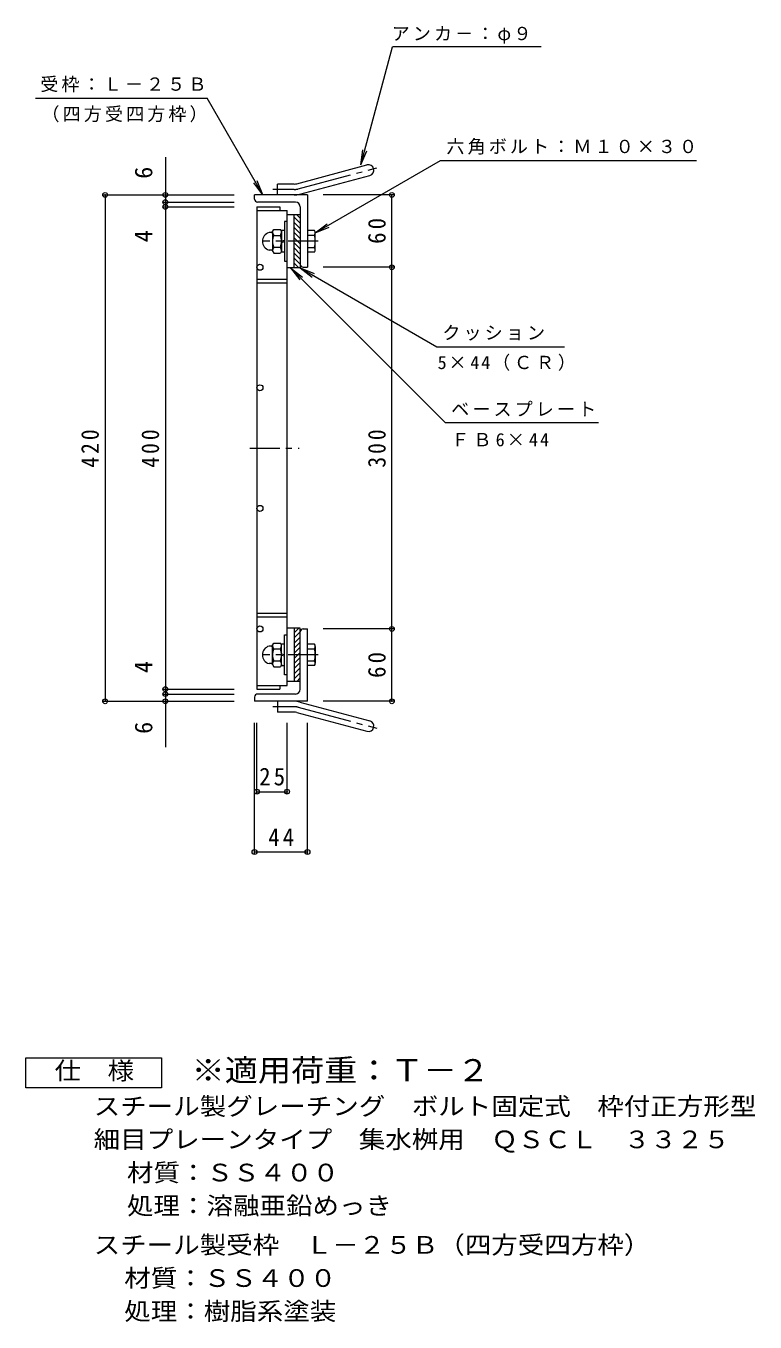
# Model space of a CAD drawing. Units: millimetres at full size, sheet at 1:5. Extents: x -773 to 893, y -688 to 595.
# Drawn here: x 288 to 893, y -560 to 515 of the extents above; entities that cross this region are included whole.
import ezdxf
from ezdxf.enums import TextEntityAlignment as Align

# ---------------------------------------------------------------- set-up
doc = ezdxf.new("R2010")
doc.units = ezdxf.units.MM
doc.header["$LTSCALE"] = 5
doc.header["$PDMODE"] = 32
doc.header["$PDSIZE"] = 4
doc.linetypes.add('CHAIN1', pattern=[8, 5, -1, 1, -1])
doc.linetypes.add('CHAIN2', pattern=[12, 9, -1, 1, -1])
for name, color, linetype, lineweight in [('E-1', 2, 'Continuous', 9), ('E-2', 3, 'Continuous', 9), ('E-4', 7, 'Continuous', 9), ('E-5', 7, 'Continuous', 9), ('F-5_F-5ﾚｲﾔ', 2, 'Continuous', 9)]:
    doc.layers.add(name, color=color, linetype=linetype, lineweight=lineweight)
doc.styles.add('ＭＳ ゴシック', font='')
doc.styles.get('ＭＳ ゴシック').set_extended_font_data('MS Gothic')

msp = doc.modelspace()

# ---------------------------------------------------------------- linework, layer by layer
at = {"layer": 'E-1'}
for p, q in [((512.603, 384), (570.794, 399.593)), ((514.933, 375.307), (573.123, 390.899)), ((496.459, 374.694), (496.459, 383.694)), ((510.274, 383.694), (496.459, 383.694)), ((477.459, 371.194), (477.459, 374.694)), ((521.459, 374.694), (477.459, 374.694)), ((511.459, 368.694), (479.959, 368.694)), ((521.459, 374.694), (521.459, 314.694)), ((515.459, 358.194), (510.459, 358.194)), ((510.459, 314.194), (510.459, 358.194)), ((515.459, 351.114), (510.459, 356.114)), ((515.459, 355.357), (512.621, 358.194)), ((492.106, 343.694), (493.443, 346.009)), ((492.459, 344.304), (492.459, 328.083)), ((493.443, 346.009), (498.975, 346.009)), ((499.959, 344.304), (498.975, 346.009)), ((499.959, 345.194), (499.959, 327.194)), ((502.459, 345.194), (499.959, 345.194)), ((502.459, 352.694), (502.459, 319.694)), ((504.459, 352.694), (502.459, 352.694)), ((515.459, 346.871), (510.459, 351.871)), ((515.459, 342.629), (510.459, 347.629)), ((527.115, 345.079), (521.459, 345.079)), ((491.673, 343.444), (489.538, 343.444)), ((493.443, 341.101), (498.975, 341.101)), ((499.959, 336.377), (502.459, 337.047)), ((499.959, 335.341), (502.459, 336.011)), ((515.459, 338.386), (510.459, 343.386)), ((515.459, 334.144), (510.459, 339.144)), ((515.459, 329.901), (510.459, 334.901)), ((521.459, 341.194), (527.115, 341.194)), ((527.859, 329.251), (527.859, 343.136)), ((491.673, 328.944), (489.538, 328.944)), ((493.443, 331.286), (498.975, 331.286)), ((499.959, 328.083), (498.975, 326.379)), ((502.459, 327.194), (499.959, 327.194)), ((515.459, 325.658), (510.459, 330.658)), ((515.459, 321.416), (510.459, 326.416)), ((521.459, 331.194), (527.115, 331.194)), ((527.115, 327.309), (521.459, 327.309)), ((502.459, 319.694), (504.459, 319.694)), ((515.459, 317.173), (510.459, 322.173)), ((514.195, 314.194), (510.459, 317.93)), ((517.959, 314.694), (521.459, 314.694)), ((514.195, 15.193), (510.459, 11.456)), ((510.459, 15.193), (510.459, -28.807)), ((515.459, 12.214), (510.459, 7.214)), ((517.959, 14.693), (521.459, 14.693)), ((521.459, -45.307), (521.459, 14.693)), ((491.673, 0.443), (489.538, 0.443)), ((492.459, -14.918), (492.459, 1.303)), ((499.959, 1.303), (498.975, 3.008)), ((499.959, -15.807), (499.959, 2.193)), ((502.459, 2.193), (499.959, 2.193)), ((502.459, 9.693), (504.459, 9.693)), ((502.459, -23.307), (502.459, 9.693)), ((515.459, 7.971), (510.459, 2.971)), ((515.459, 3.729), (510.459, -1.272)), ((527.115, 2.078), (521.459, 2.078)), ((527.859, 0.135), (527.859, -13.75)), ((493.443, -1.9), (498.975, -1.9)), ((499.959, -5.955), (502.459, -6.624)), ((499.959, -6.99), (502.459, -7.66)), ((515.459, -0.514), (510.459, -5.514)), ((515.459, -4.757), (510.459, -9.757)), ((515.459, -8.999), (510.459, -13.999)), ((521.459, -1.807), (527.115, -1.807)), ((491.673, -14.057), (489.538, -14.057)), ((492.106, -14.307), (493.443, -16.622)), ((493.443, -11.715), (498.975, -11.715)), ((493.443, -16.622), (498.975, -16.622)), ((499.959, -14.918), (498.975, -16.622)), ((502.459, -15.807), (499.959, -15.807)), ((515.459, -13.242), (510.459, -18.242)), ((515.459, -17.485), (510.459, -22.485)), ((521.459, -11.807), (527.115, -11.807)), ((527.115, -15.692), (521.459, -15.692)), ((504.459, -23.307), (502.459, -23.307)), ((515.459, -21.727), (510.459, -26.727)), ((515.459, -28.807), (510.459, -28.807)), ((515.459, -25.97), (512.621, -28.807)), ((477.459, -41.807), (477.459, -45.307)), ((511.459, -39.307), (479.959, -39.307)), ((521.459, -45.307), (477.459, -45.307)), ((496.459, -45.307), (496.459, -54.307)), ((514.933, -45.92), (573.123, -61.513)), ((510.274, -54.307), (496.459, -54.307)), ((512.603, -54.614), (570.794, -70.206))]:
    msp.add_line(p, q, dxfattribs=at)
at = {"layer": 'E-1', "linetype": 'CHAIN2'}
for p, q in [((513.768, 379.654), (578.934, 397.115)), ((510.274, 379.194), (492.654, 379.194)), ((510.274, -49.807), (492.654, -49.807)), ((513.768, -50.267), (578.934, -67.728))]:
    msp.add_line(p, q, dxfattribs=at)
at = {"layer": 'E-1', "linetype": 'CHAIN1'}
for p, q in [((530.289, 336.194), (484.397, 336.194)), ((530.289, -6.807), (484.397, -6.807))]:
    msp.add_line(p, q, dxfattribs=at)
at = {"layer": 'E-1'}
for points in [[(515.459, 364.694), (515.459, 314.194), (510.459, 314.194)], [(492.106, 328.694), (493.443, 326.379), (498.975, 326.379)], [(515.459, -35.307), (515.459, 15.193), (510.459, 15.193)], [(492.106, 0.693), (493.443, 3.008), (498.975, 3.008)]]:
    msp.add_lwpolyline(points, dxfattribs=at)
for centre, radius, start, end in [((571.959, 395.246), 4.5, 285.00014, 104.99991), ((510.274, 392.694), 9, 270, 285.00002), ((479.959, 371.194), 2.5, 180, 270), ((510.274, 392.694), 18, 270, 285), ((511.459, 364.694), 4, 0, 90), ((498.164, 344.304), 5.705, 180, 214.1543), ((494.253, 344.304), 5.705, 325.8457, 0), ((524.949, 343.136), 2.91, 318.12389, 41.8763), ((491.459, 336.194), 7.5, 104.83513, 255.16487), ((491.673, 343.944), 0.5, 270, 329.99997), ((505.188, 336.194), 12.729, 157.32364, 202.67636), ((487.229, 336.194), 12.729, 337.32364, 22.67636), ((510.668, 336.194), 17.19, 343.09029, 16.90971), ((491.673, 328.444), 0.5, 30.00003, 90), ((498.164, 328.083), 5.705, 145.8457, 180), ((494.253, 328.083), 5.705, 0, 34.1543), ((524.949, 329.251), 2.91, 318.1237, 41.87611), ((517.959, 317.194), 2.5, 180, 270), ((517.959, 12.193), 2.5, 90, 180), ((491.459, -6.807), 7.5, 104.83513, 255.16487), ((491.673, 0.943), 0.5, 270, 329.99997), ((498.164, 1.303), 5.705, 180, 214.1543), ((494.253, 1.303), 5.705, 325.8457, 0), ((524.949, 0.135), 2.91, 318.12389, 41.8763), ((505.188, -6.807), 12.729, 157.32364, 202.67636), ((487.229, -6.807), 12.729, 337.32364, 22.67636), ((510.668, -6.807), 17.19, 343.09029, 16.90971), ((491.673, -14.557), 0.5, 30.00003, 90), ((498.164, -14.918), 5.705, 145.8457, 180), ((494.253, -14.918), 5.705, 0, 34.1543), ((524.949, -13.75), 2.91, 318.1237, 41.87611), ((479.959, -41.807), 2.5, 90, 180), ((511.459, -35.307), 4, 270, 0), ((510.274, -63.307), 18, 75, 90), ((510.274, -63.307), 9, 74.99998, 90), ((571.959, -65.859), 4.5, 255.00009, 74.99986)]:
    msp.add_arc(centre, radius, start, end, dxfattribs=at)
at = {"layer": 'E-1', "linetype": 'CHAIN2'}
for centre, start, end in [((510.274, 392.694), 270, 284.99995), ((510.274, -63.307), 75.00005, 90)]:
    msp.add_arc(centre, 13.5, start, end, dxfattribs=at)
at = {"layer": 'E-2'}
for p, q in [((479.459, 364.694), (498.459, 364.694)), ((479.459, 364.694), (479.459, -35.307)), ((479.459, 361.694), (504.459, 361.694)), ((498.459, 364.694), (498.459, 361.694)), ((504.459, -32.307), (504.459, 361.694)), ((510.459, 358.194), (504.459, 358.194)), ((510.459, 314.194), (510.459, 358.194)), ((510.459, 314.194), (504.459, 314.194)), ((479.459, 304.694), (504.459, 304.694)), ((479.459, 301.694), (504.459, 301.694)), ((479.459, 27.693), (504.459, 27.693)), ((479.459, 24.693), (504.459, 24.693)), ((510.459, 15.193), (504.459, 15.193)), ((510.459, 15.193), (510.459, -28.807)), ((510.459, -28.807), (504.459, -28.807)), ((479.459, -32.307), (504.459, -32.307)), ((479.459, -35.307), (498.459, -35.307)), ((498.459, -32.307), (498.459, -35.307))]:
    msp.add_line(p, q, dxfattribs=at)
at = {"layer": 'E-2', "linetype": 'CHAIN1'}
msp.add_line((473.56, 164.693), (514.523, 164.693), dxfattribs=at)
at = {"layer": 'E-2'}
for centre in [(481.959, 314.694), (481.959, 214.694), (481.959, 114.694), (481.959, 14.694)]:
    msp.add_circle(centre, 2.5, dxfattribs=at)
at = {"layer": 'E-4'}
for p, q in [((403.459, 406.053), (403.459, 368.694)), ((351.659, 374.694), (460.459, 374.694)), ((353.459, 374.694), (353.459, -45.307)), ((401.659, 368.694), (460.459, 368.694)), ((403.459, 368.694), (403.459, 364.694)), ((593.259, 374.694), (534.459, 374.694)), ((591.459, 314.694), (591.459, 374.694)), ((401.659, 364.694), (460.459, 364.694)), ((403.459, 364.694), (403.459, -35.307)), ((593.259, 314.694), (534.459, 314.694)), ((591.459, 14.693), (591.459, 314.694)), ((593.259, 14.693), (534.459, 14.693)), ((591.459, -45.307), (591.459, 14.693)), ((401.659, -35.307), (460.459, -35.307)), ((401.659, -39.307), (460.459, -39.307)), ((403.459, -35.307), (403.459, -39.307)), ((403.459, -39.307), (403.459, -83.471)), ((351.659, -45.307), (460.459, -45.307)), ((593.259, -45.307), (534.459, -45.307)), ((477.459, -172.107), (477.459, -63.307)), ((479.459, -122.107), (479.459, -63.307)), ((504.459, -122.107), (504.459, -63.307)), ((521.459, -172.107), (521.459, -63.307)), ((479.459, -120.307), (504.459, -120.307)), ((477.459, -170.307), (521.459, -170.307))]:
    msp.add_line(p, q, dxfattribs=at)
for p in [(353.459, 374.694), (403.459, 374.694), (591.459, 374.694), (403.459, 368.694), (403.459, 364.694), (591.459, 314.694), (591.459, 14.693), (403.459, -35.307), (403.459, -39.307), (353.459, -45.307), (403.459, -45.307), (591.459, -45.307), (479.459, -120.307), (504.459, -120.307), (477.459, -170.307), (521.459, -170.307)]:
    msp.add_point(p, dxfattribs=at)
at = {"layer": 'E-5'}
for p, q in [((565.794, 399.593), (591.998, 497.387)), ((715.254, 497.387), (591.998, 497.387)), ((295.664, 454.878), (438.164, 454.878)), ((484.459, 374.694), (438.164, 454.878)), ((565.794, 399.593), (567.426, 411.986)), ((565.794, 399.593), (570.578, 411.141)), ((484.459, 374.694), (476.849, 384.611)), ((484.459, 374.694), (479.675, 386.242)), ((527.859, 343.128), (537.776, 350.738)), ((527.859, 343.128), (539.407, 347.912)), ((507.459, 314.194), (635.655, 185.997)), ((507.459, 314.194), (517.376, 306.584)), ((507.459, 314.194), (515.068, 304.277)), ((515.459, 314.194), (525.376, 306.584)), ((515.459, 314.194), (527.007, 309.41)), ((515.459, 314.194), (628.78, 248.767)), ((628.78, 248.767), (734.789, 248.767)), ((635.655, 185.997), (762.818, 185.997))]:
    msp.add_line(p, q, dxfattribs=at)
msp.add_lwpolyline([(527.859, 343.128), (631.706, 403.085), (844.206, 403.085)], dxfattribs=at)
at = {"layer": 'F-5_F-5ﾚｲﾔ'}
msp.add_lwpolyline([(287.759, -365.967), (287.759, -340.966), (400.259, -340.966), (400.259, -365.967)], close=True, dxfattribs=at)

# ---------------------------------------------------------------- texts
at = {"layer": 'E-4', "color": 2, "style": 'ＭＳ ゴシック'}
for s, p in [('6', (397.059, 388.064)), ('4', (397.059, 335.393)), ('4', (397.059, -21.883)), ('6', (397.059, -72.338))]:
    msp.add_text(s, height=14.66, rotation=90, dxfattribs=at).set_placement(p, align=Align.BOTTOM_LEFT)
at = {"layer": 'E-4', "color": 2, "char_height": 14.66, "attachment_point": 7, "rotation": 90, "style": 'ＭＳ ゴシック'}
for s, insert in [('\\T1.27;\\W0.95;60', (586.459, 334.069)), ('\\T1.27;\\W0.9;420', (348.459, 148.443)), ('\\T1.27;\\W0.9;400', (398.459, 148.443)), ('\\T1.27;\\W0.9;300', (586.459, 148.443)), ('\\T1.27;\\W0.95;60', (586.459, -25.932))]:
    msp.add_mtext(s, dxfattribs=dict(at, insert=insert))
at = {"layer": 'E-4', "color": 2, "char_height": 14.66, "attachment_point": 7, "style": 'ＭＳ ゴシック'}
for s, insert in [('\\T1.27;\\W0.95;25', (481.334, -115.307)), ('\\T1.27;\\W0.95;44', (488.834, -165.307))]:
    msp.add_mtext(s, dxfattribs=dict(at, insert=insert))
at = {"layer": 'E-5', "char_height": 11, "attachment_point": 7, "style": 'ＭＳ ゴシック'}
for s, insert in [('\\T1.17;アンカ－：φ９', (591.258, 500.036)), ('\\T1.17;受枠：Ｌ－２５Ｂ', (299.687, 459.878)), ('\\T1.17;（四方受四方枠）', (300.664, 434.878)), ('\\T1.17;六角ボルト：Ｍ１０×３０', (636.706, 408.085)), ('\\T1.17;クッション', (633.338, 253.767)), ('\\T1.21;5×44（ＣＲ）', (629.405, 228.767)), ('\\T1.17;ベースプレート', (640.655, 190.997)), ('\\T1.23;ＦＢ6×44', (640.655, 165.997))]:
    msp.add_mtext(s, dxfattribs=dict(at, insert=insert))
at = {"layer": 'F-5_F-5ﾚｲﾔ', "style": 'ＭＳ ゴシック', "width": 1.1}
for s, p in [('仕\u3000様', (311.509, -363.467)), ('スチール製グレーチング\u3000ボルト固定式\u3000枠付正方形型', (344.009, -392.927)), ('細目プレーンタイプ\u3000集水桝用\u3000ＱＳＣＬ\u3000３３２５', (344.009, -420.428)), ('材質：ＳＳ４００', (371.615, -447.926)), ('処理：溶融亜鉛めっき', (371.615, -475.426)), ('スチール製受枠\u3000Ｌ－２５Ｂ（四方受四方枠）', (344.009, -507.927)), ('材質：ＳＳ４００', (369.366, -535.427)), ('処理：樹脂系塗装', (369.366, -562.927))]:
    msp.add_text(s, height=14.66, dxfattribs=at).set_placement(p, align=Align.BOTTOM_LEFT)
at = {"layer": 'F-5_F-5ﾚｲﾔ', "color": 3, "style": 'ＭＳ ゴシック', "width": 1.1}
msp.add_text('※適用荷重：Ｔ－２', height=18.33, dxfattribs=at).set_placement((425.259, -365.967), align=Align.BOTTOM_LEFT)

doc.saveas('drawing.dxf')
